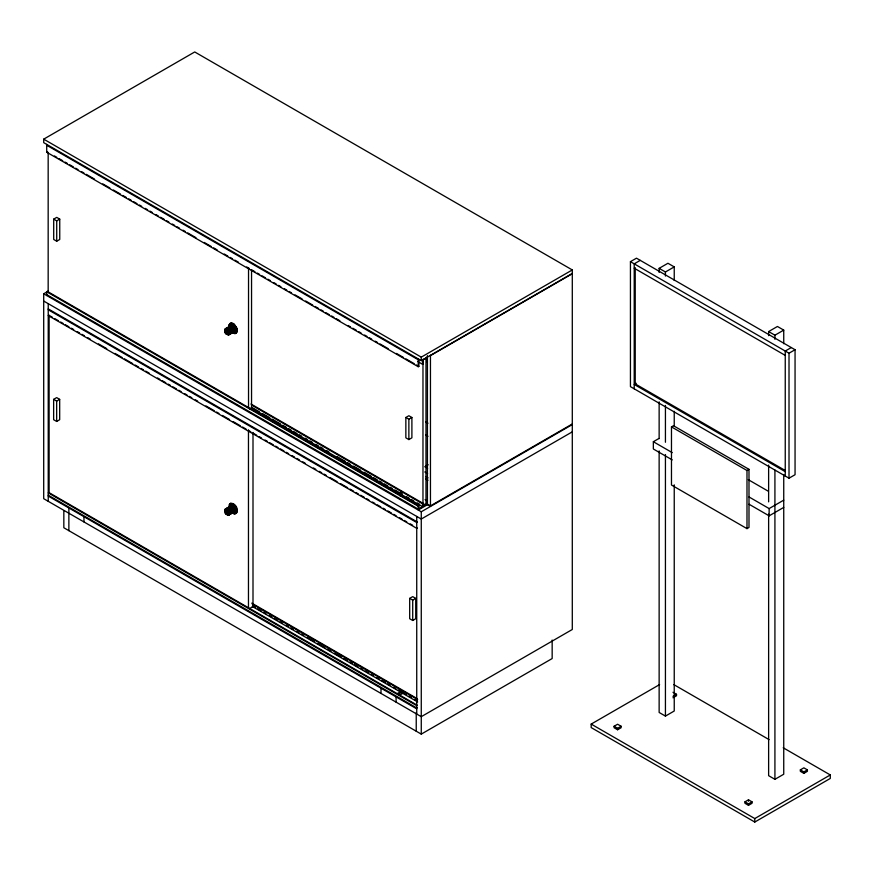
<?xml version="1.0" encoding="UTF-8"?>
<svg xmlns="http://www.w3.org/2000/svg" width="874" height="874" viewBox="0 0 874 874"><rect width="100%" height="100%" fill="white"/><g stroke="black" fill="none" stroke-linecap="round" stroke-linejoin="round"><path stroke-width="1.31" d="M227.12 334.261C234.341 336.73 225.339 322.867 225.022 330.918M229.032 327.368L229.032 324.953L230.081 323.467L231.883 322.932L233.959 323.806L237.149 328.482L237.313 331.563L235.772 333.333L236.625 332.786M228.693 333.453C228.922 327.357 221.319 330.011 226.432 334.152C231.304 336.446 228.791 326.286 225.503 329.837M229.436 326.417L229.436 325.204L228.933 325.489M233.882 331.65C238.362 330.809 232.211 321.916 230.43 326.581M236.122 333.081C239.334 329.596 232.823 320.081 229.534 324.669L229.032 324.953M228.966 507.608L229.141 504.713L230.518 503.424M228.693 513.661C228.922 507.565 221.319 510.219 226.432 514.36C231.304 516.654 228.791 506.494 225.503 510.045M229.48 507.313L230.168 503.675M225.022 511.115C225.339 503.074 234.341 516.938 227.12 514.458M230.015 503.708C234.658 501.425 239.804 510.099 236.056 513.322C238.482 509.673 234.789 503.26 230.408 503.544M227.71 334.021L228.879 334.032L229.447 333.027M228.671 514.327L229.447 513.224M230.43 506.494C234.265 502.616 234.593 505.773 224.946 510.034M228.649 333.322L228.518 330.951M228.518 513.617L228.518 511.159M230.812 505.642L233.008 504.975M226.137 329.935L227.054 329.651L228.365 330.711M236.854 512.699L234.407 513.836L231.818 512.535M235.204 331.191L228.704 334.808M226.257 510.012L227.448 510.023M572.295 273.431L421.268 360.634L43.7 142.648L43.7 139.152L194.727 51.959L572.295 269.946L572.295 629.488L421.268 716.68L43.7 498.693L43.7 293.784L48.42 291.053M46.715 144.385L46.715 152.229L47.349 151.868M53.707 219.123L56.723 217.375L59.749 219.123L59.749 239.465L56.723 241.213L53.707 239.465L53.707 219.123L56.723 220.86L59.749 219.123M46.715 295.521L46.715 291.752L47.349 291.381L418.875 505.882L418.875 508.788M48.857 315.219L48.234 315.58L416.734 528.333L417.368 527.972M53.642 399.363L56.668 397.615L59.683 399.363L59.683 419.706L56.668 421.454L53.642 419.706L53.642 399.363L56.668 401.1L59.683 399.363M229.731 323.73L230.976 323.009M225.273 328.853L232.735 324.538M225.121 329.116L233.03 324.549M225.022 329.411L233.347 324.604M224.946 329.837L233.664 324.713M224.837 330.033L225.59 329.596M225.929 329.411L226.683 328.974M227.448 328.657L233.992 324.877M226.169 329.454L226.923 329.017M226.432 329.542L227.185 329.105M227.775 328.875L234.319 325.095M226.694 329.673L227.448 329.236M228.103 329.137L234.647 325.357M226.956 329.848L227.71 329.411M227.218 330.055L227.972 329.618M228.409 329.432L234.953 325.652M227.469 330.296L228.223 329.859M228.704 329.771L234.691 326.319L234.079 325.685M224.946 332.153L225.71 331.716L225.099 332.491M227.699 330.569L228.453 330.132M227.917 330.864L228.671 330.427M228.977 330.143L234.44 326.996M225.273 332.819L226.027 332.382M228.114 331.18L228.879 330.743M229.228 330.536L234.68 327.389M225.47 333.136L226.224 332.699M228.289 331.508L229.043 331.071M229.447 330.951L235.991 327.171M228.442 331.847L229.196 331.41M229.633 331.366L235.423 327.499M225.929 333.704L226.683 333.267M228.551 332.186L229.305 331.749M226.169 333.944L226.923 333.507M228.638 332.524L229.392 332.087M229.775 331.792L235.751 328.34M228.693 332.852L229.447 332.415M229.884 332.218L235.335 329.072M228.704 333.169L229.469 332.732M229.949 332.623L235.401 329.476M227.218 334.545L227.972 334.108M228.638 333.726L229.392 333.289M229.971 333.016L235.423 329.869M227.469 334.589L229.305 333.529M227.917 334.556L229.043 333.901M229.949 333.387L235.401 330.241M228.103 334.753L235.335 330.569M228.409 334.808L235.751 330.569M228.977 334.753L235.991 330.711M232.921 333.06L233.959 333.027L231.883 332.295M233.445 333.322L234.964 333.3M234.942 333.595L235.882 333.223L234.461 333.595M249.538 408.912L251.548 407.754L251.548 270M43.7 139.152L421.268 357.138L572.295 269.946M430.456 355.62L572.295 273.726M46.715 152.229L418.253 366.73L418.875 366.37L418.875 359.389L418.253 359.76L46.715 145.259M417.805 361.541L422.524 364.261L423.158 363.901L423.158 359.247M427.43 361.432L426.807 361.792L426.807 357.138M630.438 261.665L636.48 258.18L795.056 349.731L795.056 474.713L789.014 478.198L630.438 386.647L630.438 261.665L789.014 353.216L795.056 349.731M640.26 260.354L634.218 263.839L634.218 388.821M229.665 503.97L230.911 503.249M225.273 509.061L232.987 504.604M225.121 509.313L233.282 504.604M225.022 509.618L232.713 505.172M225.929 509.618L226.683 509.181M226.169 509.662L226.923 509.225M227.448 508.865L233.118 505.598M226.432 509.75L227.185 509.313M227.775 509.083L233.697 505.664M226.694 509.881L227.448 509.444M226.956 510.055L227.71 509.618M228.103 509.334L234.013 505.926M227.218 510.263L227.972 509.826M228.409 509.64L234.079 506.374M227.469 510.503L228.223 510.066M228.704 509.979L234.625 506.559M227.699 510.777L228.453 510.34M227.917 511.072L228.671 510.635M228.977 510.35L234.898 506.931M225.273 513.027L226.027 512.59M228.114 511.388L228.879 510.951M229.228 510.744L235.15 507.324L235.543 508.165L229.633 511.574M225.47 513.344L226.224 512.907M228.289 511.716L229.043 511.279M229.447 511.159L235.357 507.739M228.442 512.055L229.196 511.618M225.929 513.912L226.683 513.475M228.551 512.393L229.305 511.956M226.169 514.152L226.923 513.715M228.638 512.732L229.392 512.295M229.775 512L235.696 508.581M228.693 513.06L229.447 512.623M229.884 512.426L235.543 509.149M228.704 513.366L229.469 512.929M229.949 512.83L235.609 509.564M226.956 514.666L227.71 514.229M227.218 514.753L227.972 514.316M228.638 513.934L229.392 513.497M229.971 513.224L235.63 509.957M227.469 514.797L229.305 513.737M227.775 514.841L235.609 510.318M228.103 514.95L235.543 510.656M228.409 515.015L235.696 510.809M228.704 515.015L235.543 511.072L228.977 514.961M232.866 513.3L233.893 513.267L233.391 513.562M233.904 513.737L236.209 513.289L235.707 513.573M659.138 272.437L659.138 268.351L667.944 263.26L674.236 266.898L674.236 280.521M234.877 513.836L235.816 513.464M405.853 417.488L408.868 415.74L411.894 417.488L411.894 437.83L408.868 439.578L405.853 437.83L405.853 417.488L408.868 419.236L411.894 417.488M659.138 268.351L665.431 271.978L674.236 266.898M428.194 464.76L424.797 466.716L427.626 468.355M402.073 492.335L399.057 494.072L398.052 493.493L401.068 491.745L402.073 492.335L402.073 494.662L400.063 495.82M46.715 291.752L418.253 506.243L418.875 505.882M251.504 405.033L422.524 503.774L423.158 503.413L423.158 506.319M427.43 503.85L418.253 509.149L46.715 294.658M636.228 383.304L634.218 384.462L785.245 471.654M430.456 355.325L430.456 506.461L427.43 504.724L418.253 510.023L418.253 506.243M249.603 608.555L253.001 606.6L253.001 432.455M572.295 423.988L430.456 505.882L427.43 504.134M43.7 293.784L421.268 511.771L572.295 424.578M572.295 431.843L421.268 519.036L43.7 301.049M417.368 522.16L416.734 522.521L48.234 309.767M768.628 335.649L768.628 331.563L777.445 326.472L783.738 330.11L783.738 343.733M768.628 331.563L774.921 335.201L783.738 330.11M791.287 347.546L785.245 351.042L785.245 476.013M671.472 426.894L673.483 425.736L748.996 469.338L748.996 527.459L746.986 528.628L671.472 485.026L671.472 426.894L746.986 470.496L748.996 469.338M672.248 459.899L653.348 448.985L653.348 441.72L658.963 438.475M409.688 598.384L412.714 596.636L415.729 598.384L415.729 618.726L412.714 620.474L409.688 618.726L409.688 598.384L412.714 600.132L415.729 598.384M403.023 691.465L398.489 694.076L397.484 693.497L402.007 690.886L403.023 691.465L403.023 693.213L399.626 695.169M417.368 707.601L416.734 707.962L48.234 495.208M749.051 496.978L769.131 508.57L783.738 500.147M749.051 504.243L769.131 515.835L783.738 507.412M63.835 510.58L63.835 527.754L421.268 734.116L552.16 658.548L552.16 640.052M783.213 747.773L830.3 774.954L830.3 778.439L754.786 822.041L591.174 727.583L591.174 724.087L659.608 684.582M614.083 726.272L617.601 724.24L621.13 726.272L621.13 727.725L617.601 729.757L614.083 727.725L614.083 726.272L617.601 728.304L621.13 726.272M672.98 696.338L676.509 694.295L676.509 695.759L672.98 697.791M659.138 450.897L659.138 712.463L665.431 716.101L674.236 711.01L674.236 484.862M768.628 514.12L768.628 775.686L774.921 779.313L783.738 774.233L783.738 474.516M744.965 801.84L748.494 799.808L752.022 801.84L752.022 803.293L748.494 805.325L744.965 803.293L744.965 801.84L748.494 803.872L752.022 801.84M800.344 769.874L803.872 767.831L807.39 769.874L807.39 771.327L803.872 773.359L800.344 771.327L800.344 769.874L803.872 771.906L807.39 769.874M591.174 724.087L754.786 818.556L830.3 774.954M231.643 325.03L233.751 325.423M228.518 333.42L227.644 333.409M235.379 333.507L236.275 333.049M231.326 505.456C234.571 504.68 237.499 512.361 233.194 511.716M233.063 324.735L233.784 325.15M634.218 268.198L785.245 355.401M785.071 470.398L635.223 383.883L635.223 267.619M748.286 479.673L768.377 491.275M653.348 441.72L672.248 452.634M54.428 155.954L56.788 157.32M59.148 158.675L62.688 160.718M65.037 162.083L67.396 163.449M69.756 164.804L73.296 166.847M75.656 168.212L78.015 169.578M81.555 171.621L83.915 172.976M86.275 174.341L94.523 179.104M102.782 183.879L109.862 187.965M113.401 190.008L120.481 194.094M122.83 195.448L126.369 197.491M128.729 198.857L131.089 200.222M133.449 201.577L136.989 203.62M139.348 204.986L141.708 206.351M145.248 208.394L147.608 209.749M149.967 211.115L152.316 212.48M155.856 214.523L158.216 215.878M160.576 217.244L164.115 219.287M166.475 220.641L168.835 222.007M172.375 224.05L174.734 225.416M177.094 226.77L179.443 228.136M182.983 230.179L185.343 231.544M187.702 232.899L195.962 237.673M204.221 242.437L211.29 246.523M213.649 247.888L217.189 249.931M224.268 254.017L227.808 256.06M230.168 257.415L232.528 258.78M234.888 260.146L238.416 262.189M246.676 266.952L249.035 268.318M251.395 269.673L254.935 271.716M257.295 273.081L259.654 274.436M262.014 275.802L265.543 277.845M267.903 279.21L270.263 280.565M273.802 282.608L276.162 283.974M278.522 285.339L280.882 286.694M284.421 288.737L286.781 290.102M289.141 291.468L291.501 292.823M295.03 294.866L302.109 298.952M305.649 300.995L312.728 305.081M315.088 306.446L318.628 308.489M320.987 309.855L323.336 311.21M325.696 312.575L329.236 314.618M331.596 315.984L333.955 317.338M336.315 318.704L339.855 320.747M348.114 325.51L350.474 326.876M352.823 328.242L356.363 330.285M358.722 331.639L361.082 333.005M364.622 335.048L366.982 336.403M369.341 337.768L371.701 339.134M375.241 341.177L377.601 342.532M379.95 343.897L388.209 348.66M396.468 353.435L403.548 357.521M405.907 358.875L414.156 363.65M416.516 365.004L418.875 366.37M425.627 421.858L427.976 423.213M425.627 434.935L427.976 436.301M424.797 471.949L427.626 473.588M425.682 476.527L428.042 477.892M425.682 478.854L428.042 480.219M425.081 499.578L427.43 500.944L426.807 501.305L426.807 504.211M250.958 403.996L423.158 503.413M252.138 407.579L259.217 411.665M262.746 413.708L269.826 417.794M272.185 419.159L280.445 423.923M282.805 425.288L286.344 427.331M288.693 428.686L291.053 430.052M293.413 431.417L296.952 433.46M299.312 434.815L301.672 436.181M305.212 438.224L307.572 439.589M309.931 440.944L312.291 442.31M315.831 444.353L318.18 445.718M320.539 447.073L322.899 448.438M326.439 450.481L328.799 451.847M337.058 456.61L345.317 461.374M347.666 462.739L350.026 464.105M353.566 466.148L360.645 470.234M364.185 472.277L371.264 476.363M373.624 477.717L377.153 479.76M379.513 481.126L381.872 482.481M384.232 483.846L387.772 485.889M390.132 487.255L392.492 488.61M394.851 489.975L398.391 492.018M406.639 496.782L408.999 498.147M411.359 499.513L413.719 500.868M417.259 502.911L419.618 504.276M401.068 494.072L402.073 494.662M251.504 407.94L398.937 493.067M401.297 494.422L422.524 506.68L422.524 503.774M48.234 308.893L416.734 521.647M50.036 315.896L52.407 317.262M54.767 318.628L58.307 320.671M60.667 322.036L63.037 323.402M65.397 324.767L68.937 326.81M71.297 328.176L73.667 329.542M77.207 331.585L79.567 332.95M81.927 334.316L84.297 335.671M87.837 337.725L90.197 339.079M98.467 343.853L106.737 348.628M115.007 353.402L122.087 357.499M124.447 358.864L132.717 363.628M135.077 364.993L138.627 367.047M140.987 368.402L143.347 369.768M145.707 371.133L149.257 373.176M157.528 377.95L159.887 379.316M162.247 380.682L165.787 382.725M168.158 384.09L170.517 385.456M172.877 386.821L176.417 388.864M178.788 390.23L181.147 391.596M184.687 393.639L187.047 395.004M189.418 396.37L191.777 397.725M195.317 399.779L197.677 401.133M205.947 405.907L214.217 410.682M216.577 412.047L218.937 413.413M222.488 415.456L229.567 419.553M233.118 421.596L240.197 425.682M242.557 427.047L246.107 429.101M248.467 430.456L250.827 431.822M253.187 433.187L256.738 435.23M259.097 436.596L261.457 437.961M265.008 440.004L267.368 441.37M269.727 442.736L273.267 444.779M275.638 446.144L277.998 447.51M280.357 448.875L283.897 450.918M286.268 452.284L288.628 453.65M292.167 455.693L294.527 457.058M296.898 458.413L299.258 459.779M302.797 461.833L305.157 463.187M313.427 467.961L315.787 469.327M319.338 471.37L321.698 472.736M324.057 474.101L326.417 475.467M329.968 477.51L337.047 481.607M340.598 483.65L347.677 487.736M350.048 489.101L353.588 491.155M355.947 492.51L358.307 493.876M360.678 495.241L364.218 497.284M366.577 498.65L368.937 500.015M372.488 502.058L374.848 503.424M377.207 504.79L380.747 506.833M383.118 508.198L385.478 509.564M387.838 510.929L391.377 512.972M393.748 514.338L396.108 515.704M399.647 517.747L402.007 519.112M404.378 520.467L406.738 521.833M410.277 523.887L412.637 525.241M673.745 684.571L769.087 739.623M672.98 692.263L676.509 694.295M251.767 603.126L417.127 698.588M252.324 604.174L417.674 699.637M252.947 606.13L255.317 607.496M257.677 608.861L261.217 610.904M263.577 612.27L265.947 613.635M269.487 615.678L271.847 617.044M274.207 618.41L277.757 620.453M280.117 621.818L282.477 623.184M286.017 625.227L288.387 626.592M290.747 627.958L293.107 629.313M296.647 631.367L299.017 632.721M301.377 634.087L303.737 635.453M307.277 637.496L314.367 641.592M317.907 643.635L324.997 647.732M327.357 649.087L330.907 651.141M334.447 653.184L341.537 657.27M343.897 658.635L347.437 660.689M349.797 662.044L352.167 663.41M354.527 664.775L358.067 666.818M360.427 668.184L362.797 669.55M365.157 670.915L368.697 672.958M371.057 674.324L373.427 675.689M376.967 677.732L379.327 679.098M381.687 680.464L385.237 682.507M387.597 683.872L389.957 685.238M393.508 687.281L395.867 688.646M398.227 690.012L400.587 691.367M404.138 693.421L406.497 694.775M408.857 696.141L411.217 697.507M414.768 699.55L417.127 700.915M402.007 692.623L403.023 693.213M252.324 606.49L417.674 701.964M48.234 496.071L416.734 708.836M227.644 510.154L228.365 510.919M234.145 325.445L234.811 326.144M226.803 333.999L226.191 333.355M226.803 514.207L226.191 513.562M225.918 332.983L225.273 331.759M803.872 771.906L803.872 773.359M789.014 353.216L789.014 478.198M774.921 335.201L774.921 339.287M774.921 470.07L774.921 779.313M769.131 508.57L769.131 515.835M768.628 465.066L768.628 501.851M754.786 818.556L754.786 822.041M748.494 799.808L748.494 801.261M748.494 803.872L748.494 805.325M746.986 470.496L746.986 528.628M674.236 411.304L674.236 426.283M665.431 271.978L665.431 276.064M665.431 405.492L665.431 442.266M665.431 454.535L665.431 716.101M659.138 401.854L659.138 438.639M617.601 728.304L617.601 729.757M427.43 355.62L427.43 504.724M422.524 359.607L422.524 364.261M421.268 357.138L421.268 360.634M421.268 511.771L421.268 734.116M418.253 358.886L418.253 366.73M416.734 516.425L416.734 714.069M416.232 712.714L416.232 731.21M412.714 600.132L412.714 620.474M408.868 419.236L408.868 439.578M396.097 696.917L396.097 702.15M380.998 688.199L380.998 693.432M248.533 267.957L248.533 408.234M248.467 429.866L248.467 607.856M83.97 516.709L83.97 521.942M68.871 507.991L68.871 530.66M56.723 220.86L56.723 241.213M56.668 401.1L56.668 421.454M49.108 315.208L49.108 492.783M48.234 303.66L48.234 501.305M48.168 152.327L48.168 292.539M226.442 330.689L226.945 333.311L226.41 330.711M48.857 492.521L48.234 492.881L416.734 705.635L417.368 705.274L48.857 492.521M425.988 358.198L422.972 359.935L422.972 505.27L425.988 503.522L425.988 358.198M226.442 510.897L226.945 513.519L226.41 510.919"/></g></svg>
